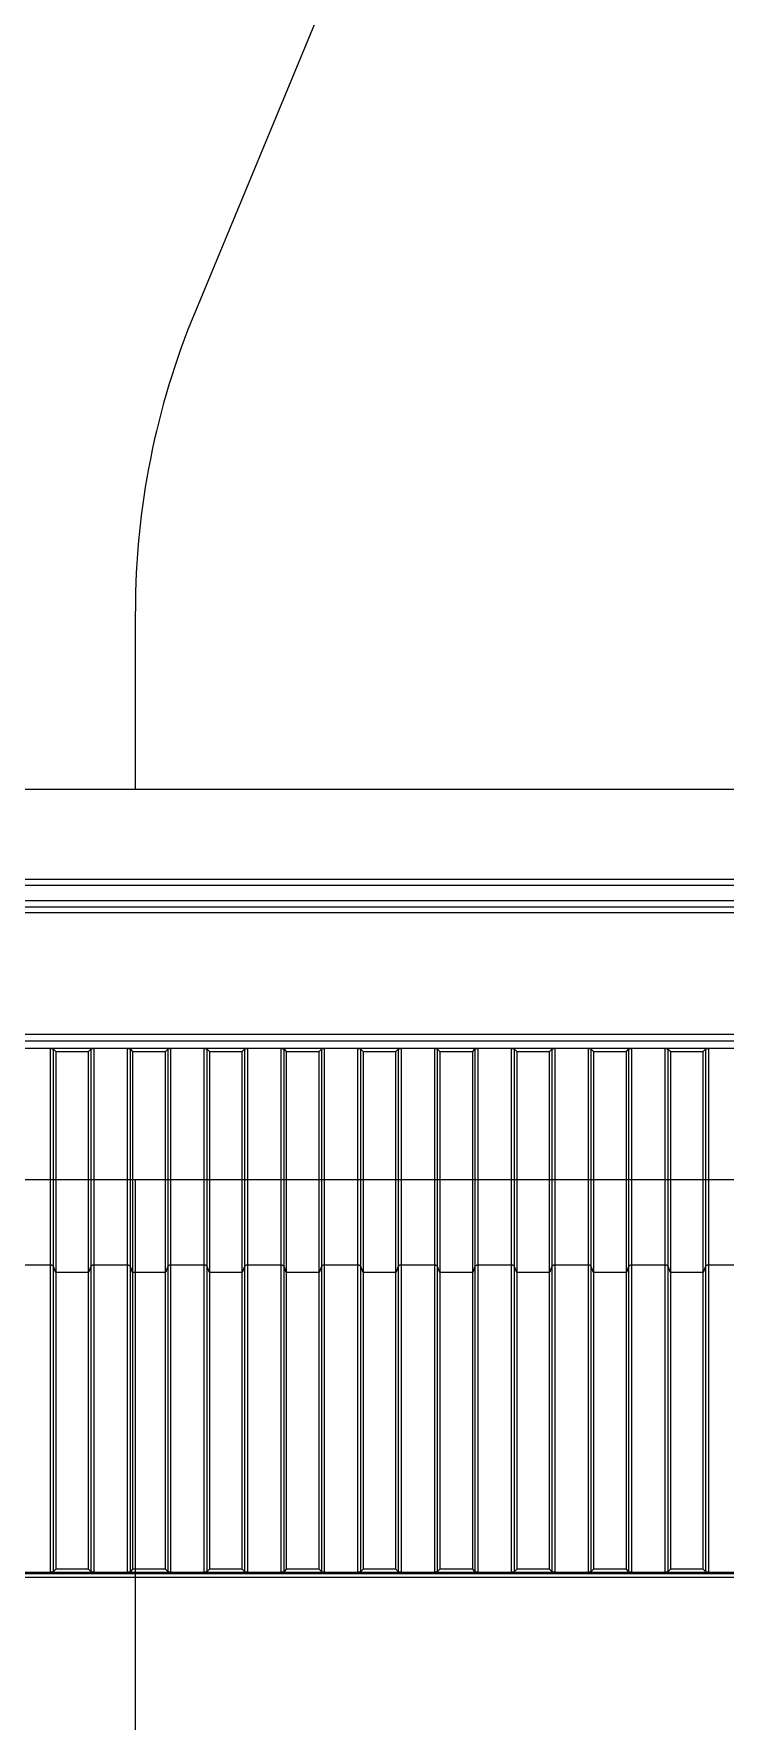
# Model space of a CAD drawing. Header units: millimetres. Extents: x -71336 to -35435, y -26189 to 22712.
# Drawn here: x -69114.6 to -69069.6, y -17272.8 to -17162.9 of the extents above; entities that cross this region are included whole.
import ezdxf

# ---------------------------------------------------------------- set-up
doc = ezdxf.new("R2010")
doc.units = ezdxf.units.MM
doc.layers.add('SC - Equipment', color=7, linetype='Continuous', lineweight=13)

# ---------------------------------------------------------------- blocks, each defined once
blk = doc.blocks.new('SONY FW-49XE8001 - BACK')
at = {"layer": 'SC - Equipment', "color": 251, "true_color": 0x636466, "transparency": 33554495}
for points in [[(525.3, 358.02), (-525.61, 358.02)], [(522.2, 357.62), (-522.51, 357.62)], [(464.53, 356.22), (-464.84, 356.22)], [(-464.84, 355.87), (464.53, 355.87), (460.61, 333.61), (460.32, 331.86), (460.04, 330.03), (459.78, 328.1), (459.53, 326.06), (459.29, 323.86), (459.07, 321.57), (458.86, 319.19), (458.73, 317.42), (458.56, 314.84), (458.41, 312.21), (458.29, 309.54), (458.19, 306.83), (458.12, 304.06), (458.08, 301.25), (458.07, 298.38), (458.07, 298.25), (458.07, 137.87), (458.8, 137.87), (461.18, 137.9)], [(-439.7, 347.5), (321.89, 347.5)], [(-439.58, 347.01), (-439.7, 347.5), (-439.7, 347.93), (321.89, 347.93)], [(-439.91, 312.9), (322.1, 312.9)], [(-250.76, 312.9), (-250.76, 347.01)], [(-250.76, 347.01), (-250.75, 347.01), (-250.73, 347.01), (-250.71, 347), (-250.69, 347), (-250.67, 347), (-250.65, 347), (-250.63, 346.99), (-250.63, 346.99), (-250.61, 346.99), (-250.59, 346.98), (-250.58, 346.98), (-250.57, 346.97), (-250.42, 346.82), (-250.42, 332.41), (-250.42, 313.09), (-250.57, 312.94), (-250.58, 312.93), (-250.59, 312.92), (-250.61, 312.91), (-250.61, 312.91), (-250.63, 312.91), (-250.64, 312.91), (-250.66, 312.9), (-250.68, 312.9), (-250.7, 312.9), (-250.72, 312.9), (-250.74, 312.9), (-250.76, 312.9)], [(-250.57, 312.94), (-250.57, 346.97)], [(-250.42, 346.82), (-248.29, 346.82)], [(-247.95, 312.9), (-247.96, 312.9), (-247.98, 312.9), (-248, 312.9), (-248.02, 312.9), (-248.04, 312.9), (-248.06, 312.91), (-248.08, 312.91), (-248.08, 312.91), (-248.1, 312.91), (-248.12, 312.92), (-248.13, 312.93), (-248.14, 312.94), (-248.29, 313.09), (-248.29, 332.41), (-248.29, 346.82), (-248.14, 346.97), (-248.13, 346.98), (-248.12, 346.98), (-248.1, 346.99), (-248.1, 346.99), (-248.08, 346.99), (-248.07, 347), (-248.05, 347), (-248.03, 347), (-248.01, 347), (-247.99, 347.01), (-247.97, 347.01), (-247.95, 347.01)], [(-248.14, 346.97), (-248.14, 312.94)], [(-247.95, 347.01), (-247.95, 312.9)], [(-245.76, 312.9), (-245.76, 347.01)], [(-245.76, 347.01), (-245.75, 347.01), (-245.73, 347.01), (-245.71, 347), (-245.69, 347), (-245.67, 347), (-245.65, 347), (-245.63, 346.99), (-245.63, 346.99), (-245.61, 346.99), (-245.59, 346.98), (-245.58, 346.98), (-245.57, 346.97), (-245.42, 346.82), (-245.42, 332.41), (-245.42, 313.09), (-245.57, 312.94), (-245.58, 312.93), (-245.59, 312.92), (-245.61, 312.91), (-245.61, 312.91), (-245.63, 312.91), (-245.64, 312.91), (-245.66, 312.9), (-245.68, 312.9), (-245.7, 312.9), (-245.72, 312.9), (-245.74, 312.9), (-245.76, 312.9)], [(-245.57, 312.94), (-245.57, 346.97)], [(-245.42, 346.82), (-243.29, 346.82)], [(-242.95, 312.9), (-242.96, 312.9), (-242.98, 312.9), (-243, 312.9), (-243.02, 312.9), (-243.04, 312.9), (-243.06, 312.91), (-243.08, 312.91), (-243.08, 312.91), (-243.1, 312.91), (-243.12, 312.92), (-243.13, 312.93), (-243.14, 312.94), (-243.29, 313.09), (-243.29, 332.41), (-243.29, 346.82), (-243.14, 346.97), (-243.13, 346.98), (-243.12, 346.98), (-243.1, 346.99), (-243.1, 346.99), (-243.08, 346.99), (-243.07, 347), (-243.05, 347), (-243.03, 347), (-243.01, 347), (-242.99, 347.01), (-242.97, 347.01), (-242.95, 347.01)], [(-243.14, 346.97), (-243.14, 312.94)], [(-242.95, 347.01), (-242.95, 312.9)], [(-240.76, 312.9), (-240.76, 347.01)], [(-240.76, 347.01), (-240.75, 347.01), (-240.73, 347.01), (-240.71, 347), (-240.69, 347), (-240.67, 347), (-240.65, 347), (-240.63, 346.99), (-240.63, 346.99), (-240.61, 346.99), (-240.59, 346.98), (-240.58, 346.98), (-240.57, 346.97), (-240.42, 346.82), (-240.42, 332.41), (-240.42, 313.09), (-240.57, 312.94), (-240.58, 312.93), (-240.59, 312.92), (-240.61, 312.91), (-240.61, 312.91), (-240.63, 312.91), (-240.64, 312.91), (-240.66, 312.9), (-240.68, 312.9), (-240.7, 312.9), (-240.72, 312.9), (-240.74, 312.9), (-240.76, 312.9)], [(-240.57, 312.94), (-240.57, 346.97)], [(-240.42, 346.82), (-238.29, 346.82)], [(-237.95, 312.9), (-237.96, 312.9), (-237.98, 312.9), (-238, 312.9), (-238.02, 312.9), (-238.04, 312.9), (-238.06, 312.91), (-238.08, 312.91), (-238.08, 312.91), (-238.1, 312.91), (-238.12, 312.92), (-238.13, 312.93), (-238.14, 312.94), (-238.29, 313.09), (-238.29, 332.41), (-238.29, 346.82), (-238.14, 346.97), (-238.13, 346.98), (-238.12, 346.98), (-238.1, 346.99), (-238.1, 346.99), (-238.08, 346.99), (-238.07, 347), (-238.05, 347), (-238.03, 347), (-238.01, 347), (-237.99, 347.01), (-237.97, 347.01), (-237.95, 347.01)], [(-238.14, 346.97), (-238.14, 312.94)], [(-237.95, 347.01), (-237.95, 312.9)], [(-235.76, 312.9), (-235.76, 347.01)], [(-235.76, 347.01), (-235.75, 347.01), (-235.73, 347.01), (-235.71, 347), (-235.69, 347), (-235.67, 347), (-235.65, 347), (-235.63, 346.99), (-235.63, 346.99), (-235.61, 346.99), (-235.59, 346.98), (-235.58, 346.98), (-235.57, 346.97), (-235.42, 346.82), (-235.42, 332.41), (-235.42, 313.09), (-235.57, 312.94), (-235.58, 312.93), (-235.59, 312.92), (-235.61, 312.91), (-235.61, 312.91), (-235.63, 312.91), (-235.64, 312.91), (-235.66, 312.9), (-235.68, 312.9), (-235.7, 312.9), (-235.72, 312.9), (-235.74, 312.9), (-235.76, 312.9)], [(-235.57, 312.94), (-235.57, 346.97)], [(-235.42, 346.82), (-233.29, 346.82)], [(-232.95, 312.9), (-232.96, 312.9), (-232.98, 312.9), (-233, 312.9), (-233.02, 312.9), (-233.04, 312.9), (-233.06, 312.91), (-233.08, 312.91), (-233.08, 312.91), (-233.1, 312.91), (-233.12, 312.92), (-233.13, 312.93), (-233.14, 312.94), (-233.29, 313.09), (-233.29, 332.41), (-233.29, 346.82), (-233.14, 346.97), (-233.13, 346.98), (-233.12, 346.98), (-233.1, 346.99), (-233.1, 346.99), (-233.08, 346.99), (-233.07, 347), (-233.05, 347), (-233.03, 347), (-233.01, 347), (-232.99, 347.01), (-232.97, 347.01), (-232.95, 347.01)], [(-233.14, 346.97), (-233.14, 312.94)], [(-232.95, 347.01), (-232.95, 312.9)], [(-230.76, 312.9), (-230.76, 347.01)], [(-230.76, 347.01), (-230.75, 347.01), (-230.73, 347.01), (-230.71, 347), (-230.69, 347), (-230.67, 347), (-230.65, 347), (-230.63, 346.99), (-230.63, 346.99), (-230.61, 346.99), (-230.59, 346.98), (-230.58, 346.98), (-230.57, 346.97), (-230.42, 346.82), (-230.42, 332.41), (-230.42, 313.09), (-230.57, 312.94), (-230.58, 312.93), (-230.59, 312.92), (-230.61, 312.91), (-230.61, 312.91), (-230.63, 312.91), (-230.64, 312.91), (-230.66, 312.9), (-230.68, 312.9), (-230.7, 312.9), (-230.72, 312.9), (-230.74, 312.9), (-230.76, 312.9)], [(-230.57, 312.94), (-230.57, 346.97)], [(-230.42, 346.82), (-228.29, 346.82)], [(-227.95, 312.9), (-227.96, 312.9), (-227.98, 312.9), (-228, 312.9), (-228.02, 312.9), (-228.04, 312.9), (-228.06, 312.91), (-228.08, 312.91), (-228.08, 312.91), (-228.1, 312.91), (-228.12, 312.92), (-228.13, 312.93), (-228.14, 312.94), (-228.29, 313.09), (-228.29, 332.41), (-228.29, 346.82), (-228.14, 346.97), (-228.13, 346.98), (-228.12, 346.98), (-228.1, 346.99), (-228.1, 346.99), (-228.08, 346.99), (-228.07, 347), (-228.05, 347), (-228.03, 347), (-228.01, 347), (-227.99, 347.01), (-227.97, 347.01), (-227.95, 347.01)], [(-228.14, 346.97), (-228.14, 312.94)], [(-227.95, 347.01), (-227.95, 312.9)], [(-225.76, 312.9), (-225.76, 347.01)], [(-225.76, 347.01), (-225.75, 347.01), (-225.73, 347.01), (-225.71, 347), (-225.69, 347), (-225.67, 347), (-225.65, 347), (-225.63, 346.99), (-225.63, 346.99), (-225.61, 346.99), (-225.59, 346.98), (-225.58, 346.98), (-225.57, 346.97), (-225.42, 346.82), (-225.42, 332.41), (-225.42, 313.09), (-225.57, 312.94), (-225.58, 312.93), (-225.59, 312.92), (-225.61, 312.91), (-225.61, 312.91), (-225.63, 312.91), (-225.64, 312.91), (-225.66, 312.9), (-225.68, 312.9), (-225.7, 312.9), (-225.72, 312.9), (-225.74, 312.9), (-225.76, 312.9)], [(-225.57, 312.94), (-225.57, 346.97)], [(-225.42, 346.82), (-223.29, 346.82)], [(-222.95, 312.9), (-222.96, 312.9), (-222.98, 312.9), (-223, 312.9), (-223.02, 312.9), (-223.04, 312.9), (-223.06, 312.91), (-223.08, 312.91), (-223.08, 312.91), (-223.1, 312.91), (-223.12, 312.92), (-223.13, 312.93), (-223.14, 312.94), (-223.29, 313.09), (-223.29, 332.41), (-223.29, 346.82), (-223.14, 346.97), (-223.13, 346.98), (-223.12, 346.98), (-223.1, 346.99), (-223.1, 346.99), (-223.08, 346.99), (-223.07, 347), (-223.05, 347), (-223.03, 347), (-223.01, 347), (-222.99, 347.01), (-222.97, 347.01), (-222.95, 347.01)], [(-223.14, 346.97), (-223.14, 312.94)], [(-222.95, 347.01), (-222.95, 312.9)], [(-220.76, 312.9), (-220.76, 347.01)], [(-220.76, 347.01), (-220.75, 347.01), (-220.73, 347.01), (-220.71, 347), (-220.69, 347), (-220.67, 347), (-220.65, 347), (-220.63, 346.99), (-220.63, 346.99), (-220.61, 346.99), (-220.59, 346.98), (-220.58, 346.98), (-220.57, 346.97), (-220.42, 346.82), (-220.42, 332.41), (-220.42, 313.09), (-220.57, 312.94), (-220.58, 312.93), (-220.59, 312.92), (-220.61, 312.91), (-220.61, 312.91), (-220.63, 312.91), (-220.64, 312.91), (-220.66, 312.9), (-220.68, 312.9), (-220.7, 312.9), (-220.72, 312.9), (-220.74, 312.9), (-220.76, 312.9)], [(-220.57, 312.94), (-220.57, 346.97)], [(-220.42, 346.82), (-218.29, 346.82)], [(-217.95, 312.9), (-217.96, 312.9), (-217.98, 312.9), (-218, 312.9), (-218.02, 312.9), (-218.04, 312.9), (-218.06, 312.91), (-218.08, 312.91), (-218.08, 312.91), (-218.1, 312.91), (-218.12, 312.92), (-218.13, 312.93), (-218.14, 312.94), (-218.29, 313.09), (-218.29, 332.41), (-218.29, 346.82), (-218.14, 346.97), (-218.13, 346.98), (-218.12, 346.98), (-218.1, 346.99), (-218.1, 346.99), (-218.08, 346.99), (-218.07, 347), (-218.05, 347), (-218.03, 347), (-218.01, 347), (-217.99, 347.01), (-217.97, 347.01), (-217.95, 347.01)], [(-218.14, 346.97), (-218.14, 312.94)], [(-217.95, 347.01), (-217.95, 312.9)], [(-215.76, 312.9), (-215.76, 347.01)], [(-215.76, 347.01), (-215.75, 347.01), (-215.73, 347.01), (-215.71, 347), (-215.69, 347), (-215.67, 347), (-215.65, 347), (-215.63, 346.99), (-215.63, 346.99), (-215.61, 346.99), (-215.59, 346.98), (-215.58, 346.98), (-215.57, 346.97), (-215.42, 346.82), (-215.42, 332.41), (-215.42, 313.09), (-215.57, 312.94), (-215.58, 312.93), (-215.59, 312.92), (-215.61, 312.91), (-215.61, 312.91), (-215.63, 312.91), (-215.64, 312.91), (-215.66, 312.9), (-215.68, 312.9), (-215.7, 312.9), (-215.72, 312.9), (-215.74, 312.9), (-215.76, 312.9)], [(-215.57, 312.94), (-215.57, 346.97)], [(-215.42, 346.82), (-213.29, 346.82)], [(-212.95, 312.9), (-212.96, 312.9), (-212.98, 312.9), (-213, 312.9), (-213.02, 312.9), (-213.04, 312.9), (-213.06, 312.91), (-213.08, 312.91), (-213.08, 312.91), (-213.1, 312.91), (-213.12, 312.92), (-213.13, 312.93), (-213.14, 312.94), (-213.29, 313.09), (-213.29, 332.41), (-213.29, 346.82), (-213.14, 346.97), (-213.13, 346.98), (-213.12, 346.98), (-213.1, 346.99), (-213.1, 346.99), (-213.08, 346.99), (-213.07, 347), (-213.05, 347), (-213.03, 347), (-213.01, 347), (-212.99, 347.01), (-212.97, 347.01), (-212.95, 347.01)], [(-213.14, 346.97), (-213.14, 312.94)], [(-212.95, 347.01), (-212.95, 312.9)], [(-210.76, 312.9), (-210.76, 347.01)], [(-210.76, 347.01), (-210.75, 347.01), (-210.73, 347.01), (-210.71, 347), (-210.69, 347), (-210.67, 347), (-210.65, 347), (-210.63, 346.99), (-210.63, 346.99), (-210.61, 346.99), (-210.59, 346.98), (-210.58, 346.98), (-210.57, 346.97), (-210.42, 346.82), (-210.42, 332.41), (-210.42, 313.09), (-210.57, 312.94), (-210.58, 312.93), (-210.59, 312.92), (-210.61, 312.91), (-210.61, 312.91), (-210.63, 312.91), (-210.64, 312.91), (-210.66, 312.9), (-210.68, 312.9), (-210.7, 312.9), (-210.72, 312.9), (-210.74, 312.9), (-210.76, 312.9)], [(-210.57, 312.94), (-210.57, 346.97)], [(-210.42, 346.82), (-208.29, 346.82)], [(-207.95, 312.9), (-207.96, 312.9), (-207.98, 312.9), (-208, 312.9), (-208.02, 312.9), (-208.04, 312.9), (-208.06, 312.91), (-208.08, 312.91), (-208.08, 312.91), (-208.1, 312.91), (-208.12, 312.92), (-208.13, 312.93), (-208.14, 312.94), (-208.29, 313.09), (-208.29, 332.41), (-208.29, 346.82), (-208.14, 346.97), (-208.13, 346.98), (-208.12, 346.98), (-208.1, 346.99), (-208.1, 346.99), (-208.08, 346.99), (-208.07, 347), (-208.05, 347), (-208.03, 347), (-208.01, 347), (-207.99, 347.01), (-207.97, 347.01), (-207.95, 347.01)], [(-208.14, 346.97), (-208.14, 312.94)], [(-207.95, 347.01), (-207.95, 312.9)], [(-205.76, 332.9), (-207.95, 332.9), (-207.97, 332.9), (-207.99, 332.9), (-208.02, 332.89), (-208.03, 332.89), (-208.05, 332.88), (-208.07, 332.87), (-208.09, 332.86), (-208.11, 332.85), (-208.13, 332.83), (-208.14, 332.81), (-208.14, 332.8), (-208.29, 332.41), (-210.42, 332.41), (-210.57, 332.8), (-210.57, 332.81), (-210.58, 332.83), (-210.6, 332.85), (-210.62, 332.86), (-210.64, 332.87), (-210.66, 332.88), (-210.68, 332.89), (-210.69, 332.89), (-210.72, 332.9), (-210.74, 332.9), (-210.76, 332.9), (-212.95, 332.9), (-212.97, 332.9), (-212.99, 332.9), (-213.02, 332.89), (-213.03, 332.89), (-213.05, 332.88), (-213.07, 332.87), (-213.09, 332.86), (-213.11, 332.85), (-213.12, 332.83), (-213.14, 332.81), (-213.14, 332.8), (-213.29, 332.41), (-215.42, 332.41), (-215.57, 332.8), (-215.57, 332.81), (-215.59, 332.83), (-215.6, 332.85), (-215.62, 332.86), (-215.64, 332.87), (-215.66, 332.88), (-215.68, 332.89), (-215.69, 332.89), (-215.72, 332.9), (-215.74, 332.9), (-215.76, 332.9), (-217.95, 332.9), (-217.97, 332.9), (-217.99, 332.9), (-218.02, 332.89), (-218.03, 332.89), (-218.05, 332.88), (-218.07, 332.87), (-218.09, 332.86), (-218.11, 332.85), (-218.13, 332.83), (-218.14, 332.81), (-218.14, 332.8), (-218.29, 332.41), (-220.42, 332.41), (-220.57, 332.8), (-220.57, 332.81), (-220.58, 332.83), (-220.6, 332.85), (-220.62, 332.86), (-220.64, 332.87), (-220.66, 332.88), (-220.68, 332.89), (-220.69, 332.89), (-220.72, 332.9), (-220.74, 332.9), (-220.76, 332.9), (-222.95, 332.9), (-222.97, 332.9), (-222.99, 332.9), (-223.02, 332.89), (-223.03, 332.89), (-223.05, 332.88), (-223.07, 332.87), (-223.09, 332.86), (-223.11, 332.85), (-223.13, 332.83), (-223.14, 332.81), (-223.14, 332.8), (-223.29, 332.41), (-225.42, 332.41), (-225.57, 332.8), (-225.57, 332.81), (-225.59, 332.83), (-225.6, 332.85), (-225.62, 332.86), (-225.64, 332.87), (-225.66, 332.88), (-225.68, 332.89), (-225.69, 332.89), (-225.72, 332.9), (-225.74, 332.9), (-225.76, 332.9), (-227.95, 332.9), (-227.97, 332.9), (-227.99, 332.9), (-228.02, 332.89), (-228.03, 332.89), (-228.05, 332.88), (-228.07, 332.87), (-228.09, 332.86), (-228.11, 332.85), (-228.13, 332.83), (-228.14, 332.81), (-228.14, 332.8), (-228.29, 332.41), (-230.42, 332.41), (-230.57, 332.8), (-230.57, 332.81), (-230.58, 332.83), (-230.6, 332.85), (-230.62, 332.86), (-230.64, 332.87), (-230.66, 332.88), (-230.68, 332.89), (-230.69, 332.89), (-230.72, 332.9), (-230.74, 332.9), (-230.76, 332.9), (-232.95, 332.9), (-232.97, 332.9), (-232.99, 332.9), (-233.02, 332.89), (-233.03, 332.89), (-233.05, 332.88), (-233.07, 332.87), (-233.09, 332.86), (-233.11, 332.85), (-233.13, 332.83), (-233.14, 332.81), (-233.14, 332.8), (-233.29, 332.41), (-235.42, 332.41), (-235.57, 332.8), (-235.57, 332.81), (-235.59, 332.83), (-235.6, 332.85), (-235.62, 332.86), (-235.64, 332.87), (-235.66, 332.88), (-235.68, 332.89), (-235.69, 332.89), (-235.72, 332.9), (-235.74, 332.9), (-235.76, 332.9), (-237.95, 332.9), (-237.97, 332.9), (-237.99, 332.9), (-238.02, 332.89), (-238.03, 332.89), (-238.05, 332.88), (-238.07, 332.87), (-238.09, 332.86), (-238.11, 332.85), (-238.13, 332.83), (-238.14, 332.81), (-238.14, 332.8), (-238.29, 332.41), (-240.42, 332.41), (-240.57, 332.8), (-240.57, 332.81), (-240.59, 332.83), (-240.6, 332.85), (-240.62, 332.86), (-240.64, 332.87), (-240.66, 332.88), (-240.68, 332.89), (-240.69, 332.89), (-240.72, 332.9), (-240.74, 332.9), (-240.76, 332.9), (-242.95, 332.9), (-242.97, 332.9), (-242.99, 332.9), (-243.02, 332.89), (-243.03, 332.89), (-243.05, 332.88), (-243.07, 332.87), (-243.09, 332.86), (-243.11, 332.85), (-243.13, 332.83), (-243.14, 332.81), (-243.14, 332.8), (-243.29, 332.41), (-245.42, 332.41), (-245.57, 332.8), (-245.57, 332.81), (-245.58, 332.83), (-245.6, 332.85), (-245.62, 332.86), (-245.64, 332.87), (-245.66, 332.88), (-245.68, 332.89), (-245.69, 332.89), (-245.72, 332.9), (-245.74, 332.9), (-245.76, 332.9), (-247.95, 332.9), (-247.97, 332.9), (-247.99, 332.9), (-248.02, 332.89), (-248.03, 332.89), (-248.05, 332.88), (-248.07, 332.87), (-248.09, 332.86), (-248.11, 332.85), (-248.13, 332.83), (-248.14, 332.81), (-248.14, 332.8), (-248.29, 332.41), (-250.42, 332.41), (-250.57, 332.8), (-250.57, 332.81), (-250.59, 332.83), (-250.6, 332.85), (-250.62, 332.86), (-250.64, 332.87), (-250.66, 332.88), (-250.68, 332.89), (-250.69, 332.89), (-250.72, 332.9), (-250.74, 332.9), (-250.76, 332.9), (-252.95, 332.9)], [(-248.29, 313.09), (-250.42, 313.09)], [(-243.29, 313.09), (-245.42, 313.09)], [(-238.29, 313.09), (-240.42, 313.09)], [(-233.29, 313.09), (-235.42, 313.09)], [(-228.29, 313.09), (-230.42, 313.09)], [(-223.29, 313.09), (-225.42, 313.09)], [(-218.29, 313.09), (-220.42, 313.09)], [(-213.29, 313.09), (-215.42, 313.09)], [(-208.29, 313.09), (-210.42, 313.09)]]:
    blk.add_lwpolyline(points, dxfattribs=at)
for points in [[(535.26, 356.94, -0.011528), (522.2, 356.63), (-522.51, 356.63, -0.011714), (-535.57, 356.94)], [(321.77, 347.01), (-439.58, 347.01, 0.006363)]]:
    blk.add_lwpolyline(points, format="xyb", dxfattribs=at)
blk.add_lwpolyline([(322.2, 312.79), (-440.02, 312.79), (-440.02, 312.58), (322.2, 312.58)], close=True, dxfattribs=at)
blk = doc.blocks.new('CHIEF MSM1U - FRONT')
at = {"layer": 'SC - Equipment', "color": 146, "true_color": 0x105689}
for p, q in [((-228.59, 264.74), (-241.22, 234.25)), ((-245.09, 203.2), (-245.09, 214.81)), ((-122.23, 203.2), (-260.21, 203.2)), ((-260.21, 177.8), (-122.23, 177.8)), ((-245.09, 104.31), (-245.09, 177.8))]:
    blk.add_line(p, q, dxfattribs=at)
blk.add_arc((-194.29, 214.81), 50.8, 157.5, 180, dxfattribs=at)

msp = doc.modelspace()

# ---------------------------------------------------------------- block references
at = {"layer": 'SC - Equipment'}
for name, p in [('SONY FW-49XE8001 - BACK', (-68862.744, -17576.031)), ('CHIEF MSM1U - FRONT', (-68862.899, -17415.356))]:
    msp.add_blockref(name, p, dxfattribs=at)

doc.saveas('drawing.dxf')
